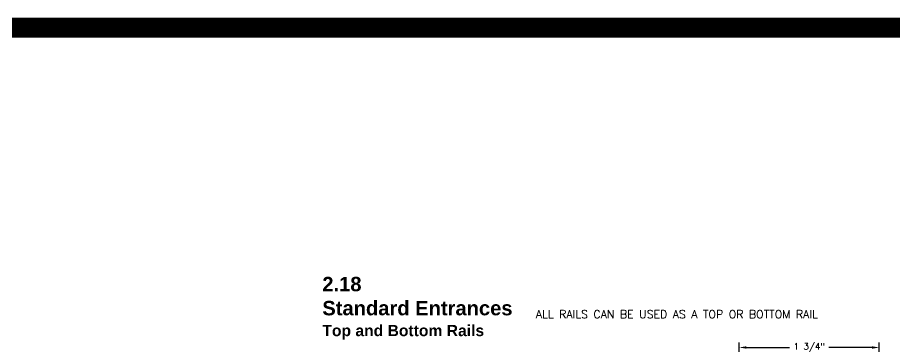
# Model space of a CAD drawing. Extents: x 0 to 130, y 0 to 90.
# Drawn here: x 59.54 to 70.5, y 40.9 to 45 of the extents above; entities that cross this region are included whole.
import ezdxf

# ---------------------------------------------------------------- set-up
doc = ezdxf.new("R2010")
doc.units = 0
doc.header["$MEASUREMENT"] = 0
doc.header["$PDMODE"] = 3
doc.layers.get('DEFPOINTS').update_dxf_attribs({"linetype": 'CONTINUOUS'})
for name, color, linetype in [('R-ANNO-DIMS', 3, 'CONTINUOUS'), ('R-ANNO-TEXT', 6, 'CONTINUOUS'), ('TITLE', 7, 'CONTINUOUS')]:
    doc.layers.add(name, color=color, linetype=linetype)
doc.styles.get("Standard").update_dxf_attribs({"font": 'simplex'})
doc.dimstyles.new('1X', dxfattribs={"dimscale": 0, "dimtxt": 0.08, "dimasz": 0.09, "dimexe": 0.062, "dimexo": 0.062, "dimgap": 0.045, "dimtad": 0, "dimdec": 4, "dimzin": 4, "dimtxsty": 'STANDARD', "dimcen": 0, "dimazin": 3, "dimtp": 0.02, "dimtfac": 1, "dimtdec": 4, "dimtofl": 0, "dimtmove": 0, "dimatfit": 3, "dimtolj": 1, "dimtzin": 4})

# ---------------------------------------------------------------- blocks, each defined once
blk = doc.blocks.new('*D110')
at = {"layer": 'DEFPOINTS', "color": 0}
for p in [(68.556, 40.886), (68.556, 40.566), (70.306, 40.566)]:
    blk.add_point(p, dxfattribs=at)
at = {"layer": 'R-ANNO-DIMS', "color": 0}
for p, q in [((68.556, 40.628), (68.556, 40.948)), ((68.646, 40.886), (69.186, 40.886)), ((70.216, 40.886), (69.676, 40.886)), ((70.306, 40.628), (70.306, 40.948))]:
    blk.add_line(p, q, dxfattribs=at)
for points in [[(68.646, 40.901), (68.646, 40.871), (68.556, 40.886)], [(70.216, 40.901), (70.216, 40.871), (70.306, 40.886)]]:
    blk.add_solid(points, dxfattribs=at)
at = {"layer": 'R-ANNO-DIMS', "color": 0, "insert": (69.431, 40.886), "char_height": 0.08, "attachment_point": 5}
blk.add_mtext('\\A1;1 3/4"', dxfattribs=at)

msp = doc.modelspace()

# ---------------------------------------------------------------- linework, layer by layer
at = {"layer": 'TITLE', "const_width": 0.25}
msp.add_lwpolyline([(0.25, 44.8789502), (122.9080005, 44.8789502)], dxfattribs=at)

# ---------------------------------------------------------------- texts
at = {"layer": 'R-ANNO-TEXT'}
msp.add_text('ALL RAILS CAN BE USED AS A TOP OR BOTTOM RAIL', height=0.1, dxfattribs=at).set_placement((66.0166125, 41.2514922))
at = {"layer": 'TITLE', "insert": (63.3503215, 41.7676218, 6.2106922), "char_height": 0.18, "width": 7.44, "attachment_point": 1}
msp.add_mtext('{\\fArial|b1|i0|c0|p34;2.18\\PStandard Entrances\\P\\H0.7778x;Top and Bottom Rails}', dxfattribs=at)

# ---------------------------------------------------------------- dimensions: what is measured, and where the dimension line sits
at = {"layer": 'R-ANNO-DIMS'}
dim = msp.add_linear_dim(base=(68.5556017, 40.885515), p1=(70.3056007, 40.5660155), p2=(68.5556017, 40.5660155), dimstyle='1X', override={"dimscale": 1, "dimpost": '"'}, dxfattribs=at)
dim.commit()
dim.dimension.update_dxf_attribs({"geometry": '*D110', "text_midpoint": (69.4306012, 40.885515), "dimtype": 160})

doc.saveas('drawing.dxf')
